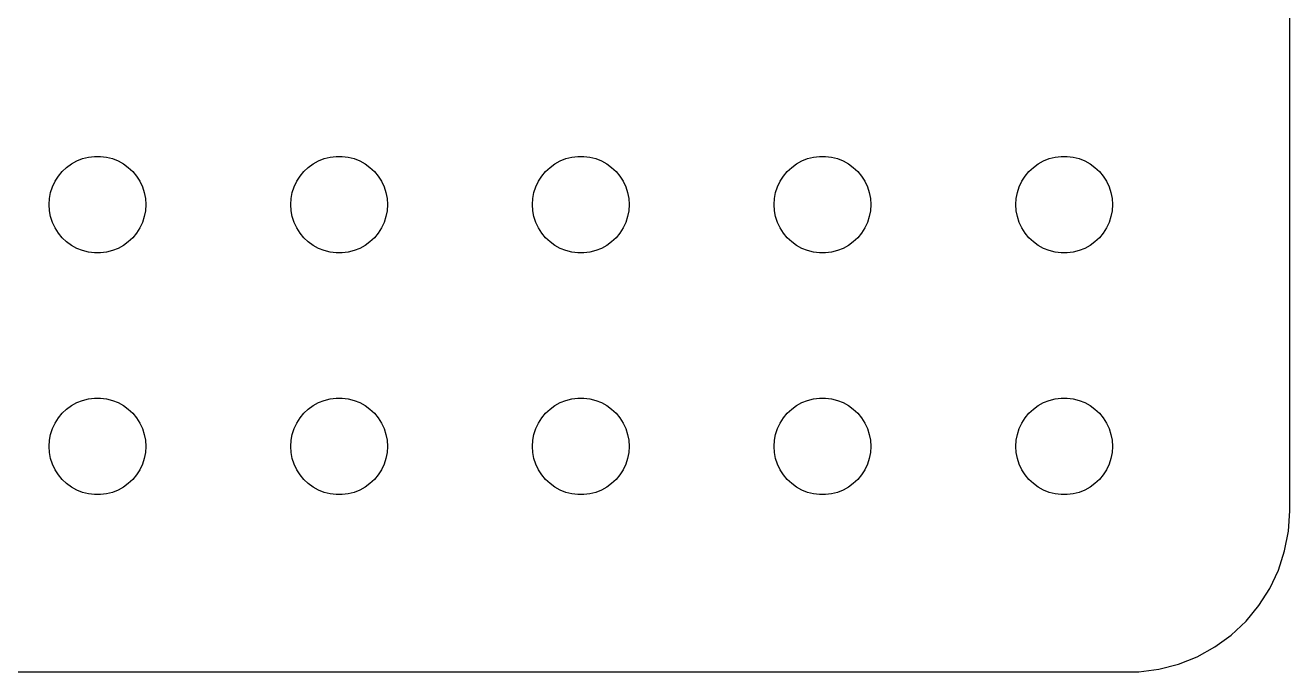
# Model space of a CAD drawing. Header units: metres. Extents: x -37 to 37, y 140 to 346.
# Drawn here: x -2.24 to 37, y 302.01 to 322.06 of the extents above; entities that cross this region are included whole.
import ezdxf

# ---------------------------------------------------------------- set-up
doc = ezdxf.new("R2010")
doc.units = ezdxf.units.M

msp = doc.modelspace()

# ---------------------------------------------------------------- linework, layer by layer
for p, q in [((37, 307), (37, 341)), ((-0.803726, 317.766), (-0.638657, 317.857)), ((-0.638657, 317.857), (-0.463516, 317.927)), ((-0.463516, 317.927), (-0.281067, 317.973)), ((-0.281067, 317.973), (-0.094177, 317.997)), ((-0.094177, 317.997), (0.094177, 317.997)), ((0.094177, 317.997), (0.281067, 317.973)), ((0.281067, 317.973), (0.463516, 317.927)), ((0.463516, 317.927), (0.638657, 317.857)), ((0.638657, 317.857), (0.803726, 317.766)), ((6.69626, 317.766), (6.86133, 317.857)), ((6.86133, 317.857), (7.03647, 317.927)), ((7.03647, 317.927), (7.21892, 317.973)), ((7.21892, 317.973), (7.40581, 317.997)), ((7.40581, 317.997), (7.59418, 317.997)), ((7.59418, 317.997), (7.78107, 317.973)), ((7.78107, 317.973), (7.96352, 317.927)), ((7.96352, 317.927), (8.13866, 317.857)), ((8.13866, 317.857), (8.30373, 317.766)), ((14.1963, 317.766), (14.3613, 317.857)), ((14.3613, 317.857), (14.5365, 317.927)), ((14.5365, 317.927), (14.7189, 317.973)), ((14.7189, 317.973), (14.9058, 317.997)), ((14.9058, 317.997), (15.0942, 317.997)), ((15.0942, 317.997), (15.2811, 317.973)), ((15.2811, 317.973), (15.4635, 317.927)), ((15.4635, 317.927), (15.6387, 317.857)), ((15.6387, 317.857), (15.8037, 317.766)), ((21.6963, 317.766), (21.8613, 317.857)), ((21.8613, 317.857), (22.0365, 317.927)), ((22.0365, 317.927), (22.2189, 317.973)), ((22.2189, 317.973), (22.4058, 317.997)), ((22.4058, 317.997), (22.5942, 317.997)), ((22.5942, 317.997), (22.7811, 317.973)), ((22.7811, 317.973), (22.9635, 317.927)), ((22.9635, 317.927), (23.1387, 317.857)), ((23.1387, 317.857), (23.3037, 317.766)), ((29.1963, 317.766), (29.3613, 317.857)), ((29.3613, 317.857), (29.5365, 317.927)), ((29.5365, 317.927), (29.7189, 317.973)), ((29.7189, 317.973), (29.9058, 317.997)), ((29.9058, 317.997), (30.0942, 317.997)), ((30.0942, 317.997), (30.2811, 317.973)), ((30.2811, 317.973), (30.4635, 317.927)), ((30.4635, 317.927), (30.6387, 317.857)), ((30.6387, 317.857), (30.8037, 317.766)), ((-1.21352, 317.382), (-1.09344, 317.527)), ((-1.09344, 317.527), (-0.956131, 317.656)), ((-0.956131, 317.656), (-0.803726, 317.766)), ((0.803726, 317.766), (0.956131, 317.656)), ((0.956131, 317.656), (1.09344, 317.527)), ((1.09344, 317.527), (1.21352, 317.382)), ((6.28647, 317.382), (6.40654, 317.527)), ((6.40654, 317.527), (6.54385, 317.656)), ((6.54385, 317.656), (6.69626, 317.766)), ((8.30373, 317.766), (8.45613, 317.656)), ((8.45613, 317.656), (8.59344, 317.527)), ((8.59344, 317.527), (8.71352, 317.382)), ((13.7865, 317.382), (13.9065, 317.527)), ((13.9065, 317.527), (14.0439, 317.656)), ((14.0439, 317.656), (14.1963, 317.766)), ((15.8037, 317.766), (15.9561, 317.656)), ((15.9561, 317.656), (16.0934, 317.527)), ((16.0934, 317.527), (16.2135, 317.382)), ((21.2865, 317.382), (21.4065, 317.527)), ((21.4065, 317.527), (21.5439, 317.656)), ((21.5439, 317.656), (21.6963, 317.766)), ((23.3037, 317.766), (23.4561, 317.656)), ((23.4561, 317.656), (23.5934, 317.527)), ((23.5934, 317.527), (23.7135, 317.382)), ((28.7865, 317.382), (28.9065, 317.527)), ((28.9065, 317.527), (29.0439, 317.656)), ((29.0439, 317.656), (29.1963, 317.766)), ((30.8037, 317.766), (30.9561, 317.656)), ((30.9561, 317.656), (31.0934, 317.527)), ((31.0934, 317.527), (31.2135, 317.382)), ((-1.39465, 317.052), (-1.31445, 317.223)), ((-1.31445, 317.223), (-1.21352, 317.382)), ((1.21352, 317.382), (1.31445, 317.223)), ((1.31445, 317.223), (1.39465, 317.052)), ((6.10533, 317.052), (6.18553, 317.223)), ((6.18553, 317.223), (6.28647, 317.382)), ((8.71352, 317.382), (8.81445, 317.223)), ((8.81445, 317.223), (8.89465, 317.052)), ((13.6053, 317.052), (13.6855, 317.223)), ((13.6855, 317.223), (13.7865, 317.382)), ((16.2135, 317.382), (16.3145, 317.223)), ((16.3145, 317.223), (16.3947, 317.052)), ((21.1053, 317.052), (21.1855, 317.223)), ((21.1855, 317.223), (21.2865, 317.382)), ((23.7135, 317.382), (23.8145, 317.223)), ((23.8145, 317.223), (23.8947, 317.052)), ((28.6053, 317.052), (28.6855, 317.223)), ((28.6855, 317.223), (28.7865, 317.382)), ((31.2135, 317.382), (31.3145, 317.223)), ((31.3145, 317.223), (31.3947, 317.052)), ((-1.5, 316.5), (-1.48816, 316.688)), ((-1.48816, 316.688), (-1.45287, 316.873)), ((-1.45287, 316.873), (-1.39465, 317.052)), ((1.39465, 317.052), (1.45287, 316.873)), ((1.45287, 316.873), (1.48816, 316.688)), ((1.48816, 316.688), (1.5, 316.5)), ((6, 316.5), (6.01183, 316.688)), ((6.01183, 316.688), (6.04712, 316.873)), ((6.04712, 316.873), (6.10533, 317.052)), ((8.89465, 317.052), (8.95287, 316.873)), ((8.95287, 316.873), (8.98816, 316.688)), ((8.98816, 316.688), (9, 316.5)), ((13.5, 316.5), (13.5118, 316.688)), ((13.5118, 316.688), (13.5471, 316.873)), ((13.5471, 316.873), (13.6053, 317.052)), ((16.3947, 317.052), (16.4529, 316.873)), ((16.4529, 316.873), (16.4882, 316.688)), ((16.4882, 316.688), (16.5, 316.5)), ((21, 316.5), (21.0118, 316.688)), ((21.0118, 316.688), (21.0471, 316.873)), ((21.0471, 316.873), (21.1053, 317.052)), ((23.8947, 317.052), (23.9529, 316.873)), ((23.9529, 316.873), (23.9882, 316.688)), ((23.9882, 316.688), (24, 316.5)), ((28.5, 316.5), (28.5118, 316.688)), ((28.5118, 316.688), (28.5471, 316.873)), ((28.5471, 316.873), (28.6053, 317.052)), ((31.3947, 317.052), (31.4529, 316.873)), ((31.4529, 316.873), (31.4882, 316.688)), ((31.4882, 316.688), (31.5, 316.5)), ((-1.48816, 316.312), (-1.5, 316.5)), ((-1.45287, 316.127), (-1.48816, 316.312)), ((1.48816, 316.312), (1.45287, 316.127)), ((1.5, 316.5), (1.48816, 316.312)), ((6.01183, 316.312), (6, 316.5)), ((6.04712, 316.127), (6.01183, 316.312)), ((8.98816, 316.312), (8.95287, 316.127)), ((9, 316.5), (8.98816, 316.312)), ((13.5118, 316.312), (13.5, 316.5)), ((13.5471, 316.127), (13.5118, 316.312)), ((16.4882, 316.312), (16.4529, 316.127)), ((16.5, 316.5), (16.4882, 316.312)), ((21.0118, 316.312), (21, 316.5)), ((21.0471, 316.127), (21.0118, 316.312)), ((23.9882, 316.312), (23.9529, 316.127)), ((24, 316.5), (23.9882, 316.312)), ((28.5118, 316.312), (28.5, 316.5)), ((28.5471, 316.127), (28.5118, 316.312)), ((31.4882, 316.312), (31.4529, 316.127)), ((31.5, 316.5), (31.4882, 316.312)), ((-1.39465, 315.948), (-1.45287, 316.127)), ((-1.31445, 315.777), (-1.39465, 315.948)), ((1.39465, 315.948), (1.31445, 315.777)), ((1.45287, 316.127), (1.39465, 315.948)), ((6.10533, 315.948), (6.04712, 316.127)), ((6.18553, 315.777), (6.10533, 315.948)), ((8.89465, 315.948), (8.81445, 315.777)), ((8.95287, 316.127), (8.89465, 315.948)), ((13.6053, 315.948), (13.5471, 316.127)), ((13.6855, 315.777), (13.6053, 315.948)), ((16.3947, 315.948), (16.3145, 315.777)), ((16.4529, 316.127), (16.3947, 315.948)), ((21.1053, 315.948), (21.0471, 316.127)), ((21.1855, 315.777), (21.1053, 315.948)), ((23.8947, 315.948), (23.8145, 315.777)), ((23.9529, 316.127), (23.8947, 315.948)), ((28.6053, 315.948), (28.5471, 316.127)), ((28.6855, 315.777), (28.6053, 315.948)), ((31.3947, 315.948), (31.3145, 315.777)), ((31.4529, 316.127), (31.3947, 315.948)), ((-1.21352, 315.618), (-1.31445, 315.777)), ((-1.09344, 315.473), (-1.21352, 315.618)), ((1.21352, 315.618), (1.09344, 315.473)), ((1.31445, 315.777), (1.21352, 315.618)), ((6.28647, 315.618), (6.18553, 315.777)), ((6.40654, 315.473), (6.28647, 315.618)), ((8.71352, 315.618), (8.59344, 315.473)), ((8.81445, 315.777), (8.71352, 315.618)), ((13.7865, 315.618), (13.6855, 315.777)), ((13.9065, 315.473), (13.7865, 315.618)), ((16.2135, 315.618), (16.0934, 315.473)), ((16.3145, 315.777), (16.2135, 315.618)), ((21.2865, 315.618), (21.1855, 315.777)), ((21.4065, 315.473), (21.2865, 315.618)), ((23.7135, 315.618), (23.5934, 315.473)), ((23.8145, 315.777), (23.7135, 315.618)), ((28.7865, 315.618), (28.6855, 315.777)), ((28.9065, 315.473), (28.7865, 315.618)), ((31.2135, 315.618), (31.0934, 315.473)), ((31.3145, 315.777), (31.2135, 315.618)), ((-0.956131, 315.344), (-1.09344, 315.473)), ((-0.803726, 315.234), (-0.956131, 315.344)), ((-0.638657, 315.143), (-0.803726, 315.234)), ((-0.463516, 315.073), (-0.638657, 315.143)), ((0.638657, 315.143), (0.463516, 315.073)), ((0.803726, 315.234), (0.638657, 315.143)), ((0.956131, 315.344), (0.803726, 315.234)), ((1.09344, 315.473), (0.956131, 315.344)), ((6.54385, 315.344), (6.40654, 315.473)), ((6.69626, 315.234), (6.54385, 315.344)), ((6.86133, 315.143), (6.69626, 315.234)), ((7.03647, 315.073), (6.86133, 315.143)), ((8.13866, 315.143), (7.96352, 315.073)), ((8.30373, 315.234), (8.13866, 315.143)), ((8.45613, 315.344), (8.30373, 315.234)), ((8.59344, 315.473), (8.45613, 315.344)), ((14.0439, 315.344), (13.9065, 315.473)), ((14.1963, 315.234), (14.0439, 315.344)), ((14.3613, 315.143), (14.1963, 315.234)), ((14.5365, 315.073), (14.3613, 315.143)), ((15.6387, 315.143), (15.4635, 315.073)), ((15.8037, 315.234), (15.6387, 315.143)), ((15.9561, 315.344), (15.8037, 315.234)), ((16.0934, 315.473), (15.9561, 315.344)), ((21.5439, 315.344), (21.4065, 315.473)), ((21.6963, 315.234), (21.5439, 315.344)), ((21.8613, 315.143), (21.6963, 315.234)), ((22.0365, 315.073), (21.8613, 315.143)), ((23.1387, 315.143), (22.9635, 315.073)), ((23.3037, 315.234), (23.1387, 315.143)), ((23.4561, 315.344), (23.3037, 315.234)), ((23.5934, 315.473), (23.4561, 315.344)), ((29.0439, 315.344), (28.9065, 315.473)), ((29.1963, 315.234), (29.0439, 315.344)), ((29.3613, 315.143), (29.1963, 315.234)), ((29.5365, 315.073), (29.3613, 315.143)), ((30.6387, 315.143), (30.4635, 315.073)), ((30.8037, 315.234), (30.6387, 315.143)), ((30.9561, 315.344), (30.8037, 315.234)), ((31.0934, 315.473), (30.9561, 315.344)), ((-0.281067, 315.027), (-0.463516, 315.073)), ((-0.094177, 315.003), (-0.281067, 315.027)), ((0.094177, 315.003), (-0.094177, 315.003)), ((0.281067, 315.027), (0.094177, 315.003)), ((0.463516, 315.073), (0.281067, 315.027)), ((7.21892, 315.027), (7.03647, 315.073)), ((7.40581, 315.003), (7.21892, 315.027)), ((7.59418, 315.003), (7.40581, 315.003)), ((7.78107, 315.027), (7.59418, 315.003)), ((7.96352, 315.073), (7.78107, 315.027)), ((14.7189, 315.027), (14.5365, 315.073)), ((14.9058, 315.003), (14.7189, 315.027)), ((15.0942, 315.003), (14.9058, 315.003)), ((15.2811, 315.027), (15.0942, 315.003)), ((15.4635, 315.073), (15.2811, 315.027)), ((22.2189, 315.027), (22.0365, 315.073)), ((22.4058, 315.003), (22.2189, 315.027)), ((22.5942, 315.003), (22.4058, 315.003)), ((22.7811, 315.027), (22.5942, 315.003)), ((22.9635, 315.073), (22.7811, 315.027)), ((29.7189, 315.027), (29.5365, 315.073)), ((29.9058, 315.003), (29.7189, 315.027)), ((30.0942, 315.003), (29.9058, 315.003)), ((30.2811, 315.027), (30.0942, 315.003)), ((30.4635, 315.073), (30.2811, 315.027)), ((-0.638657, 310.357), (-0.463516, 310.427)), ((-0.463516, 310.427), (-0.281067, 310.473)), ((-0.281067, 310.473), (-0.094177, 310.497)), ((-0.094177, 310.497), (0.094177, 310.497)), ((0.094177, 310.497), (0.281067, 310.473)), ((0.281067, 310.473), (0.463516, 310.427)), ((0.463516, 310.427), (0.638657, 310.357)), ((6.86133, 310.357), (7.03647, 310.427)), ((7.03647, 310.427), (7.21892, 310.473)), ((7.21892, 310.473), (7.40581, 310.497)), ((7.40581, 310.497), (7.59418, 310.497)), ((7.59418, 310.497), (7.78107, 310.473)), ((7.78107, 310.473), (7.96352, 310.427)), ((7.96352, 310.427), (8.13866, 310.357)), ((14.3613, 310.357), (14.5365, 310.427)), ((14.5365, 310.427), (14.7189, 310.473)), ((14.7189, 310.473), (14.9058, 310.497)), ((14.9058, 310.497), (15.0942, 310.497)), ((15.0942, 310.497), (15.2811, 310.473)), ((15.2811, 310.473), (15.4635, 310.427)), ((15.4635, 310.427), (15.6387, 310.357)), ((21.8613, 310.357), (22.0365, 310.427)), ((22.0365, 310.427), (22.2189, 310.473)), ((22.2189, 310.473), (22.4058, 310.497)), ((22.4058, 310.497), (22.5942, 310.497)), ((22.5942, 310.497), (22.7811, 310.473)), ((22.7811, 310.473), (22.9635, 310.427)), ((22.9635, 310.427), (23.1387, 310.357)), ((29.3613, 310.357), (29.5365, 310.427)), ((29.5365, 310.427), (29.7189, 310.473)), ((29.7189, 310.473), (29.9058, 310.497)), ((29.9058, 310.497), (30.0942, 310.497)), ((30.0942, 310.497), (30.2811, 310.473)), ((30.2811, 310.473), (30.4635, 310.427)), ((30.4635, 310.427), (30.6387, 310.357)), ((-1.21352, 309.882), (-1.09344, 310.027)), ((-1.09344, 310.027), (-0.956131, 310.156)), ((-0.956131, 310.156), (-0.803726, 310.266)), ((-0.803726, 310.266), (-0.638657, 310.357)), ((0.638657, 310.357), (0.803726, 310.266)), ((0.803726, 310.266), (0.956131, 310.156)), ((0.956131, 310.156), (1.09344, 310.027)), ((1.09344, 310.027), (1.21352, 309.882)), ((6.28647, 309.882), (6.40654, 310.027)), ((6.40654, 310.027), (6.54385, 310.156)), ((6.54385, 310.156), (6.69626, 310.266)), ((6.69626, 310.266), (6.86133, 310.357)), ((8.13866, 310.357), (8.30373, 310.266)), ((8.30373, 310.266), (8.45613, 310.156)), ((8.45613, 310.156), (8.59344, 310.027)), ((8.59344, 310.027), (8.71352, 309.882)), ((13.7865, 309.882), (13.9065, 310.027)), ((13.9065, 310.027), (14.0439, 310.156)), ((14.0439, 310.156), (14.1963, 310.266)), ((14.1963, 310.266), (14.3613, 310.357)), ((15.6387, 310.357), (15.8037, 310.266)), ((15.8037, 310.266), (15.9561, 310.156)), ((15.9561, 310.156), (16.0934, 310.027)), ((16.0934, 310.027), (16.2135, 309.882)), ((21.2865, 309.882), (21.4065, 310.027)), ((21.4065, 310.027), (21.5439, 310.156)), ((21.5439, 310.156), (21.6963, 310.266)), ((21.6963, 310.266), (21.8613, 310.357)), ((23.1387, 310.357), (23.3037, 310.266)), ((23.3037, 310.266), (23.4561, 310.156)), ((23.4561, 310.156), (23.5934, 310.027)), ((23.5934, 310.027), (23.7135, 309.882)), ((28.7865, 309.882), (28.9065, 310.027)), ((28.9065, 310.027), (29.0439, 310.156)), ((29.0439, 310.156), (29.1963, 310.266)), ((29.1963, 310.266), (29.3613, 310.357)), ((30.6387, 310.357), (30.8037, 310.266)), ((30.8037, 310.266), (30.9561, 310.156)), ((30.9561, 310.156), (31.0934, 310.027)), ((31.0934, 310.027), (31.2135, 309.882)), ((-1.39465, 309.552), (-1.31445, 309.723)), ((-1.31445, 309.723), (-1.21352, 309.882)), ((1.21352, 309.882), (1.31445, 309.723)), ((1.31445, 309.723), (1.39465, 309.552)), ((6.10533, 309.552), (6.18553, 309.723)), ((6.18553, 309.723), (6.28647, 309.882)), ((8.71352, 309.882), (8.81445, 309.723)), ((8.81445, 309.723), (8.89465, 309.552)), ((13.6053, 309.552), (13.6855, 309.723)), ((13.6855, 309.723), (13.7865, 309.882)), ((16.2135, 309.882), (16.3145, 309.723)), ((16.3145, 309.723), (16.3947, 309.552)), ((21.1053, 309.552), (21.1855, 309.723)), ((21.1855, 309.723), (21.2865, 309.882)), ((23.7135, 309.882), (23.8145, 309.723)), ((23.8145, 309.723), (23.8947, 309.552)), ((28.6053, 309.552), (28.6855, 309.723)), ((28.6855, 309.723), (28.7865, 309.882)), ((31.2135, 309.882), (31.3145, 309.723)), ((31.3145, 309.723), (31.3947, 309.552)), ((-1.48816, 309.188), (-1.45287, 309.373)), ((-1.45287, 309.373), (-1.39465, 309.552)), ((1.39465, 309.552), (1.45287, 309.373)), ((1.45287, 309.373), (1.48816, 309.188)), ((6.01183, 309.188), (6.04712, 309.373)), ((6.04712, 309.373), (6.10533, 309.552)), ((8.89465, 309.552), (8.95287, 309.373)), ((8.95287, 309.373), (8.98816, 309.188)), ((13.5118, 309.188), (13.5471, 309.373)), ((13.5471, 309.373), (13.6053, 309.552)), ((16.3947, 309.552), (16.4529, 309.373)), ((16.4529, 309.373), (16.4882, 309.188)), ((21.0118, 309.188), (21.0471, 309.373)), ((21.0471, 309.373), (21.1053, 309.552)), ((23.8947, 309.552), (23.9529, 309.373)), ((23.9529, 309.373), (23.9882, 309.188)), ((28.5118, 309.188), (28.5471, 309.373)), ((28.5471, 309.373), (28.6053, 309.552)), ((31.3947, 309.552), (31.4529, 309.373)), ((31.4529, 309.373), (31.4882, 309.188)), ((-1.5, 309), (-1.48816, 309.188)), ((-1.48816, 308.812), (-1.5, 309)), ((1.48816, 309.188), (1.5, 309)), ((1.5, 309), (1.48816, 308.812)), ((6, 309), (6.01183, 309.188)), ((6.01183, 308.812), (6, 309)), ((8.98816, 309.188), (9, 309)), ((9, 309), (8.98816, 308.812)), ((13.5, 309), (13.5118, 309.188)), ((13.5118, 308.812), (13.5, 309)), ((16.4882, 309.188), (16.5, 309)), ((16.5, 309), (16.4882, 308.812)), ((21, 309), (21.0118, 309.188)), ((21.0118, 308.812), (21, 309)), ((23.9882, 309.188), (24, 309)), ((24, 309), (23.9882, 308.812)), ((28.5, 309), (28.5118, 309.188)), ((28.5118, 308.812), (28.5, 309)), ((31.4882, 309.188), (31.5, 309)), ((31.5, 309), (31.4882, 308.812)), ((-1.45287, 308.627), (-1.48816, 308.812)), ((-1.39465, 308.448), (-1.45287, 308.627)), ((-1.31445, 308.277), (-1.39465, 308.448)), ((1.39465, 308.448), (1.31445, 308.277)), ((1.45287, 308.627), (1.39465, 308.448)), ((1.48816, 308.812), (1.45287, 308.627)), ((6.04712, 308.627), (6.01183, 308.812)), ((6.10533, 308.448), (6.04712, 308.627)), ((6.18553, 308.277), (6.10533, 308.448)), ((8.89465, 308.448), (8.81445, 308.277)), ((8.95287, 308.627), (8.89465, 308.448)), ((8.98816, 308.812), (8.95287, 308.627)), ((13.5471, 308.627), (13.5118, 308.812)), ((13.6053, 308.448), (13.5471, 308.627)), ((13.6855, 308.277), (13.6053, 308.448)), ((16.3947, 308.448), (16.3145, 308.277)), ((16.4529, 308.627), (16.3947, 308.448)), ((16.4882, 308.812), (16.4529, 308.627)), ((21.0471, 308.627), (21.0118, 308.812)), ((21.1053, 308.448), (21.0471, 308.627)), ((21.1855, 308.277), (21.1053, 308.448)), ((23.8947, 308.448), (23.8145, 308.277)), ((23.9529, 308.627), (23.8947, 308.448)), ((23.9882, 308.812), (23.9529, 308.627)), ((28.5471, 308.627), (28.5118, 308.812)), ((28.6053, 308.448), (28.5471, 308.627)), ((28.6855, 308.277), (28.6053, 308.448)), ((31.3947, 308.448), (31.3145, 308.277)), ((31.4529, 308.627), (31.3947, 308.448)), ((31.4882, 308.812), (31.4529, 308.627)), ((-1.21352, 308.118), (-1.31445, 308.277)), ((-1.09344, 307.973), (-1.21352, 308.118)), ((1.21352, 308.118), (1.09344, 307.973)), ((1.31445, 308.277), (1.21352, 308.118)), ((6.28647, 308.118), (6.18553, 308.277)), ((6.40654, 307.973), (6.28647, 308.118)), ((8.71352, 308.118), (8.59344, 307.973)), ((8.81445, 308.277), (8.71352, 308.118)), ((13.7865, 308.118), (13.6855, 308.277)), ((13.9065, 307.973), (13.7865, 308.118)), ((16.2135, 308.118), (16.0934, 307.973)), ((16.3145, 308.277), (16.2135, 308.118)), ((21.2865, 308.118), (21.1855, 308.277)), ((21.4065, 307.973), (21.2865, 308.118)), ((23.7135, 308.118), (23.5934, 307.973)), ((23.8145, 308.277), (23.7135, 308.118)), ((28.7865, 308.118), (28.6855, 308.277)), ((28.9065, 307.973), (28.7865, 308.118)), ((31.2135, 308.118), (31.0934, 307.973)), ((31.3145, 308.277), (31.2135, 308.118)), ((-0.956131, 307.844), (-1.09344, 307.973)), ((-0.803726, 307.734), (-0.956131, 307.844)), ((-0.638657, 307.643), (-0.803726, 307.734)), ((-0.463516, 307.573), (-0.638657, 307.643)), ((0.638657, 307.643), (0.463516, 307.573)), ((0.803726, 307.734), (0.638657, 307.643)), ((0.956131, 307.844), (0.803726, 307.734)), ((1.09344, 307.973), (0.956131, 307.844)), ((6.54385, 307.844), (6.40654, 307.973)), ((6.69626, 307.734), (6.54385, 307.844)), ((6.86133, 307.643), (6.69626, 307.734)), ((7.03647, 307.573), (6.86133, 307.643)), ((8.13866, 307.643), (7.96352, 307.573)), ((8.30373, 307.734), (8.13866, 307.643)), ((8.45613, 307.844), (8.30373, 307.734)), ((8.59344, 307.973), (8.45613, 307.844)), ((14.0439, 307.844), (13.9065, 307.973)), ((14.1963, 307.734), (14.0439, 307.844)), ((14.3613, 307.643), (14.1963, 307.734)), ((14.5365, 307.573), (14.3613, 307.643)), ((15.6387, 307.643), (15.4635, 307.573)), ((15.8037, 307.734), (15.6387, 307.643)), ((15.9561, 307.844), (15.8037, 307.734)), ((16.0934, 307.973), (15.9561, 307.844)), ((21.5439, 307.844), (21.4065, 307.973)), ((21.6963, 307.734), (21.5439, 307.844)), ((21.8613, 307.643), (21.6963, 307.734)), ((22.0365, 307.573), (21.8613, 307.643)), ((23.1387, 307.643), (22.9635, 307.573)), ((23.3037, 307.734), (23.1387, 307.643)), ((23.4561, 307.844), (23.3037, 307.734)), ((23.5934, 307.973), (23.4561, 307.844)), ((29.0439, 307.844), (28.9065, 307.973)), ((29.1963, 307.734), (29.0439, 307.844)), ((29.3613, 307.643), (29.1963, 307.734)), ((29.5365, 307.573), (29.3613, 307.643)), ((30.6387, 307.643), (30.4635, 307.573)), ((30.8037, 307.734), (30.6387, 307.643)), ((30.9561, 307.844), (30.8037, 307.734)), ((31.0934, 307.973), (30.9561, 307.844)), ((-0.281067, 307.527), (-0.463516, 307.573)), ((-0.094177, 307.503), (-0.281067, 307.527)), ((0.094177, 307.503), (-0.094177, 307.503)), ((0.281067, 307.527), (0.094177, 307.503)), ((0.463516, 307.573), (0.281067, 307.527)), ((7.21892, 307.527), (7.03647, 307.573)), ((7.40581, 307.503), (7.21892, 307.527)), ((7.59418, 307.503), (7.40581, 307.503)), ((7.78107, 307.527), (7.59418, 307.503)), ((7.96352, 307.573), (7.78107, 307.527)), ((14.7189, 307.527), (14.5365, 307.573)), ((14.9058, 307.503), (14.7189, 307.527)), ((15.0942, 307.503), (14.9058, 307.503)), ((15.2811, 307.527), (15.0942, 307.503)), ((15.4635, 307.573), (15.2811, 307.527)), ((22.2189, 307.527), (22.0365, 307.573)), ((22.4058, 307.503), (22.2189, 307.527)), ((22.5942, 307.503), (22.4058, 307.503)), ((22.7811, 307.527), (22.5942, 307.503)), ((22.9635, 307.573), (22.7811, 307.527)), ((29.7189, 307.527), (29.5365, 307.573)), ((29.9058, 307.503), (29.7189, 307.527)), ((30.0942, 307.503), (29.9058, 307.503)), ((30.2811, 307.527), (30.0942, 307.503)), ((30.4635, 307.573), (30.2811, 307.527)), ((36.9606, 306.373), (37, 307)), ((36.8429, 305.757), (36.9606, 306.373)), ((36.6489, 305.159), (36.8429, 305.757)), ((36.3815, 304.591), (36.6489, 305.159)), ((36.0451, 304.061), (36.3815, 304.591)), ((35.6448, 303.577), (36.0451, 304.061)), ((35.1871, 303.147), (35.6448, 303.577)), ((34.6791, 302.778), (35.1871, 303.147)), ((34.1289, 302.476), (34.6791, 302.778)), ((32.9369, 302.089), (33.5451, 302.245)), ((33.5451, 302.245), (34.1289, 302.476)), ((-32.3139, 302.01), (32.3139, 302.01)), ((32.3139, 302.01), (32.9369, 302.089))]:
    msp.add_line(p, q)

doc.saveas('drawing.dxf')
